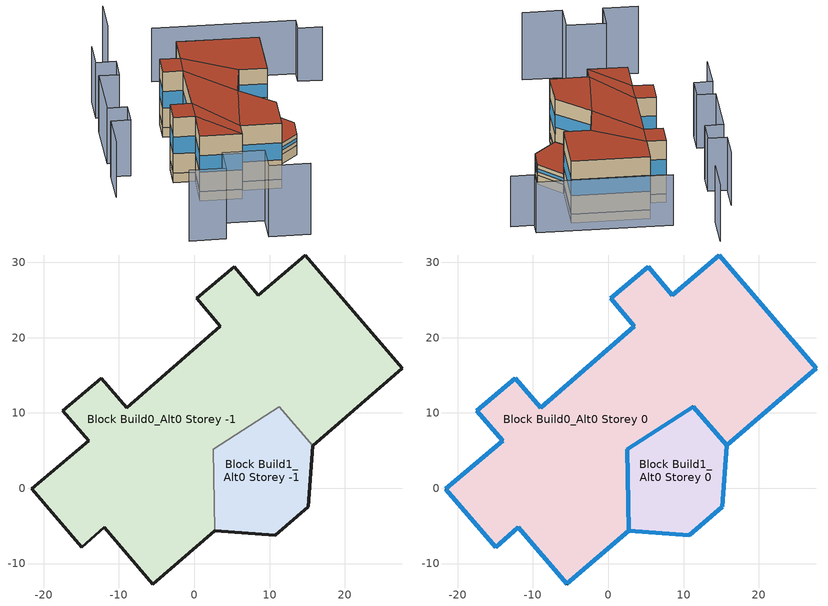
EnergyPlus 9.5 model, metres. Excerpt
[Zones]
Block Build0_Alt0 Storey -1
 floor ground (Project Basement Floor): 14.76,30.98 27.64,15.92 15.73,5.67 11.31,10.82 2.5,5.18 2.72,-5.64 -5.53,-12.72 -11.96,-5.21 -14.97,-7.85 -21.6,-0.1 -14.02,6.32 -17.48,10.3 -12.33,14.62 -8.96,10.68 3.48,21.51 0.31,25.22 5.32,29.43 8.52,25.66 z-2.5
 wall ground (Project Basement Wall): 15.73,5.67 27.64,15.92 14.76,30.98 8.52,25.66 5.32,29.43 0.31,25.22 3.48,21.51 -8.96,10.68 -12.33,14.62 -17.48,10.3 -14.02,6.32 -21.6,-0.1 -14.97,-7.85 -11.96,-5.21 -5.53,-12.72 2.72,-5.64 z-2.5:0
 wall to Block Build1_Alt0 Storey -1 (Project Partition): 2.72,-5.64 2.5,5.18 11.31,10.82 15.73,5.67 z-2.5:0
Block Build1_Alt0 Storey -1
 floor ground (Project Basement Floor): 11.31,10.82 15.73,5.67 15.15,-2.46 10.74,-6.23 2.72,-5.64 2.5,5.18 z-2.5
 wall ground (Project Basement Wall): 2.72,-5.64 10.74,-6.23 15.15,-2.46 15.73,5.67 z-2.5:0
Block Build0_Alt0 Storey 0
 floor to Block Build0_Alt0 Storey -1 (Project Heated1rstFloor): 14.76,30.98 27.64,15.92 15.73,5.67 11.31,10.82 2.5,5.18 2.72,-5.64 -5.53,-12.72 -11.96,-5.21 -14.97,-7.85 -21.6,-0.1 -14.02,6.32 -17.48,10.3 -12.33,14.62 -8.96,10.68 3.48,21.51 0.31,25.22 5.32,29.43 8.52,25.66 z0
 wall outside (Project Wall): 15.73,5.67 27.64,15.92 14.76,30.98 8.52,25.66 5.32,29.43 0.31,25.22 3.48,21.51 -8.96,10.68 -12.33,14.62 -17.48,10.3 -14.02,6.32 -21.6,-0.1 -14.97,-7.85 -11.96,-5.21 -5.53,-12.72 2.72,-5.64 z0:15; 2.72,-5.64 2.5,5.18 11.31,10.82 15.73,5.67 z3:15
 wall to Block Build1_Alt0 Storey 0 (Project Partition): 2.72,-5.64 2.5,5.18 11.31,10.82 15.73,5.67 z0:3
 window (Project External Window): 15.74,5.68 27.63,15.91 / 27.63,15.93 14.76,30.97 / 14.75,30.97 8.52,25.66 / 8.52,25.66 5.33,29.43 / 5.32,29.43 0.31,25.22 / 0.31,25.22 3.48,21.51 / 3.47,21.51 -8.96,10.68 / -8.96,10.68 -12.33,14.62 / -12.33,14.62 -17.47,10.3 / -17.48,10.3 -14.02,6.32 / -14.02,6.32 -21.59,-0.1 / -21.59,-0.1 -14.98,-7.84 / -14.97,-7.84 -11.97,-5.21 / -11.96,-5.21 -5.54,-12.72 / -5.53,-12.72 2.72,-5.65 z5.25:9.75; 2.72,-5.64 2.5,5.18 / 2.51,5.18 11.31,10.82 / 11.32,10.82 15.73,5.67 z7.2:10.8
 roof outside (Project Flat Roof): -14.97,-7.85 -14.02,6.32 -21.6,-0.1 z15; 8.52,25.66 5.32,29.43 0.31,25.22 3.48,21.51 z15; -8.96,10.68 -12.33,14.62 -17.48,10.3 -14.02,6.32 z15; -11.96,-5.21 -8.96,10.68 -14.02,6.32 -14.97,-7.85 z15; 11.31,10.82 8.52,25.66 3.48,21.51 2.5,5.18 z15; 27.64,15.92 14.76,30.98 8.52,25.66 11.31,10.82 15.73,5.67 z15; 2.72,-5.64 2.5,5.18 -11.96,-5.21 -5.53,-12.72 z15; 2.5,5.18 3.48,21.51 -8.96,10.68 -11.96,-5.21 z15
Block Build1_Alt0 Storey 0
 floor to Block Build1_Alt0 Storey -1 (Project Heated1rstFloor): 11.31,10.82 15.73,5.67 15.15,-2.46 10.74,-6.23 2.72,-5.64 2.5,5.18 z0
 wall outside (Project Wall): 2.72,-5.64 10.74,-6.23 15.15,-2.46 15.73,5.67 z0:3
 window (Project External Window): 2.73,-5.64 10.73,-6.23 / 10.74,-6.23 15.14,-2.46 / 15.15,-2.45 15.73,5.67 z1.05:1.95
 roof outside (Project Flat Roof): 15.15,-2.46 15.73,5.67 11.31,10.82 2.5,5.18 2.72,-5.64 10.74,-6.23 z3
shading: -24.72,-33.85 -31.26,-26.27 / -31.26,-26.27 -25.22,-21.03 / -25.22,-21.03 -31.79,-13.36 / -31.79,-13.36 -37.85,-18.56 / -37.85,-18.56 -43.67,-11.8 z0:19; -35.01,14.79 -27.16,21.62 / -27.16,21.62 -23.94,18.06 / -23.94,18.06 -18.91,22.36 / -18.91,22.36 -22.09,25.98 / -22.09,25.98 -9.67,36.69 / -9.67,36.69 -6.47,33.01 / -6.47,33.01 -1.39,37.36 / -1.39,37.36 -4.59,41.06 / -4.59,41.06 1.6,46.34 z0:15; 11.04,48 18.73,54.57 z0:15.9; 18.26,40.25 40.63,14.09 / 40.63,14.09 37.59,11.48 / 37.59,11.48 41.4,7.03 z0:14.3
[Building]
None: North Axis=0; Terrain=Suburbs; Loads Convergence Tolerance Value=0.04; Temperature Convergence Tolerance Value=0.4; Solar Distribution=FullExterior; Maximum Number of Warmup Days=25; Minimum Number of Warmup Days=6
[Site:Location]
WeatherData/USA_CA_San.Francisco.Intl.AP.724940_TMY3.epw: Latitude=37.62; Longitude=-122.4; Time Zone=-8; Elevation=2
[SizingPeriod:DesignDay] Day of Month=21; Humidity Condition Type=Wetbulb; Barometric Pressure=100594; Rain Indicator=No; Snow Indicator=No; Daylight Saving Time Indicator=No; Solar Model Indicator=ASHRAEClearSky
Name | Month | Day Type | Maximum DryBulb Temperature | Daily DryBulb Temperature Range | Wetbulb or DewPoint at Maximum DryBulb | Wind Speed | Wind Direction | Sky Clearness
DENVER_STAPLETON Ann Htg 99.6% Condns DB | 12 | WinterDesignDay | -20 | 0 | -20 | 2.3 | 180 | 0
DENVER_STAPLETON Ann Clg .4% Condns DB=>MWB | 7 | SummerDesignDay | 34.1 | 15.2 | 15.8 | 4 | 120 | 1
[SITE:GROUNDTEMPERATURE:BUILDINGSURFACE]
15, 15, 15, 15, 15, 15, 15, 15, 15, 15, 15, 15
[MATERIAL] Solar Absorptance=0.7; Visible Absorptance=0.7
Name | Roughness | Thickness | Conductivity | Density | Specific Heat | Thermal Absorptance
Basement Floor; Heated1rstFloor Inertia | Rough | 0.1 | 0.9 | 2300 | 1000 | 0.9
Heated1rstFloor Insulation | Rough | 0.15 | 0.035 | 150 | 1000 | 0.9
Roof Insulation | Rough | 0.3 | 0.03 | 150 | 1000 | 0.9
Wall Inertia | Rough | 0.2 | 0.9 | 2300 | 1000 | 0.9
Wall Insulation | Rough | 0.2 | 0.03 | 150 | 1000 | 0.9
HeatedZoneIntMass; NonHeatedZoneIntMass | Rough | 0.1 | 0.3 | 600 | 1400 | 0.9
AirWallMaterial | MediumSmooth | 0.01 | 0.6 | 800 | 1000 | 0.95
[WINDOWMATERIAL:SIMPLEGLAZINGSYSTEM]
Window: UFactor=1.9; Solar Heat Gain Coefficient=0.7; Visible Transmittance=0.8
[CONSTRUCTION]
Project Wall: Wall Inertia, Wall Insulation
Project Basement Wall: Wall Inertia
Project Partition: AirWallMaterial
Project Basement Floor: Basement Floor
Project Flat Roof: Roof Insulation
Project External Window: Window
Project Heated1rstFloor: Heated1rstFloor Inertia, Heated1rstFloor Insulation
HeatedZoneIntMassObj: HeatedZoneIntMass
NonHeatedZoneIntMassObj: NonHeatedZoneIntMass
[ZONE] Type=1; Multiplier=1; Ceiling Height=autocalculate; Volume=autocalculate; Floor Area=autocalculate; Part of Total Floor Area=Yes
Block Build0_Alt0 Storey -1; Block Build0_Alt0 Storey 0; Block Build1_Alt0 Storey -1; Block Build1_Alt0 Storey 0
[INTERNALMASS]
Name | Construction | Zone or ZoneList | Surface Area
Block Build0_Alt0 Storey -1IntMass | NonHeatedZoneIntMassObj | Block Build0_Alt0 Storey -1 | 1751
Block Build1_Alt0 Storey -1IntMass | NonHeatedZoneIntMassObj | Block Build1_Alt0 Storey -1 | 346
Block Build0_Alt0 Storey 0IntMass | HeatedZoneIntMassObj | Block Build0_Alt0 Storey 0 | 8753
Block Build1_Alt0 Storey 0IntMass | HeatedZoneIntMassObj | Block Build1_Alt0 Storey 0 | 346
[ELECTRICEQUIPMENT] Schedule=LoadSchedule; Design Level Calculation Method=Watts/Area; Fraction Latent=0; Fraction Radiant=0; Fraction Lost=0; EndUse Subcategory=General
Name | Zone or ZoneList | Watts per Zone Floor Area
Block Build0_Alt0 Storey 0Load | Block Build0_Alt0 Storey 0 | 0.05
Block Build1_Alt0 Storey 0Load | Block Build1_Alt0 Storey 0 | 0.01
[ZONEINFILTRATION:DESIGNFLOWRATE] Schedule=AlwaysON; Design Flow Rate Calculation Method=AirChanges/Hour; Air Changes per Hour=1; Constant Term Coefficient=1; Temperature Term Coefficient=0; Velocity Term Coefficient=0; Velocity Squared Term Coefficient=0
Name | Zone or ZoneList
Block Build0_Alt0 Storey -1Leak | Block Build0_Alt0 Storey -1
Block Build1_Alt0 Storey -1Leak | Block Build1_Alt0 Storey -1
[ZONEINFILTRATION:FLOWCOEFFICIENT] Schedule=AlwaysON; Stack Coefficient=0.107; Pressure Exponent=0.667; Wind Coefficient=0.167; Shelter Factor=0.61
Name | Zone | Flow Coefficient
Block Build0_Alt0 Storey 0Leak | Block Build0_Alt0 Storey 0 | 0.242248
Block Build1_Alt0 Storey 0Leak | Block Build1_Alt0 Storey 0 | 0.0175661
[ZONEVENTILATION:DESIGNFLOWRATE] Schedule=AlwaysON; Design Flow Rate Calculation Method=AirChanges/Hour; Air Changes per Hour=4; Ventilation Type=Natural; Fan Pressure Rise=0; Fan Total Efficiency=1; Constant Term Coefficient=1; Temperature Term Coefficient=0; Velocity Term Coefficient=0; Velocity Squared Term Coefficient=0; Minimum Indoor Temperature=26; Maximum Indoor Temperature=100; Delta Temperature=1; Minimum Outdoor Temperature=-100; Maximum Outdoor Temperature=100; Maximum Wind Speed=40
Name | Zone or ZoneList
Block Build0_Alt0 Storey 0FreeCool | Block Build0_Alt0 Storey 0
Block Build1_Alt0 Storey 0FreeCool | Block Build1_Alt0 Storey 0
[HVACTEMPLATE:THERMOSTAT]
ResidZone: Constant Heating Setpoint=21; Constant Cooling Setpoint=50
[HVACTEMPLATE:ZONE:IDEALLOADSAIRSYSTEM] Template Thermostat=ResidZone; Maximum Heating Supply Air Temperature=50; Minimum Cooling Supply Air Temperature=13; Maximum Heating Supply Air Humidity Ratio=0.0156; Minimum Cooling Supply Air Humidity Ratio=0.0077; Heating Limit=NoLimit; Cooling Limit=NoLimit; Dehumidification Control Type=ConstantSensibleHeatRatio; Cooling Sensible Heat Ratio=0.7; Dehumidification Setpoint=60; Humidification Control Type=None; Humidification Setpoint=30; Outdoor Air Method=Flow/Area; Outdoor Air Flow Rate per Person=0.007; Outdoor Air Flow Rate per Zone=0; Demand Controlled Ventilation Type=None; Outdoor Air Economizer Type=NoEconomizer; Heat Recovery Type=Sensible; Sensible Heat Recovery Effectiveness=0.65; Latent Heat Recovery Effectiveness=0
Name | Maximum Sensible Heating Capacity | Outdoor Air Flow Rate per Zone Floor Area
Block Build0_Alt0 Storey 0 | 109418 | 0.00175
Block Build1_Alt0 Storey 0 | 4318.75 | 0.00035
[ENERGYMANAGEMENTSYSTEM:SENSOR]
Name | OutputVariable or OutputMeter Index Key | OutputVariable or OutputMeter
T0 | Block Build0_Alt0 Storey 0 | Zone Mean Air Temperature
T1 | Block Build1_Alt0 Storey 0 | Zone Mean Air Temperature
Pow0 | Block Build0_Alt0 Storey 0 IDEAL LOADS AIR SYSTEM | Zone Ideal Loads Supply Air Total Heating Rate
Pow1 | Block Build1_Alt0 Storey 0 IDEAL LOADS AIR SYSTEM | Zone Ideal Loads Supply Air Total Heating Rate
DHWPow | DHW | Water Use Equipment Heating Rate
[ENERGYMANAGEMENTSYSTEM:PROGRAMCALLINGMANAGER]
Average Building Temperature: EndOfZoneTimestepBeforeZoneReporting; AverageZoneTemps
Compute Total Building Heat Pow: EndOfZoneTimestepBeforeZoneReporting; TotZonePow
Compute Total DHW Heat Pow: EndOfZoneTimestepBeforeZoneReporting; prgmDHWPow
[ENERGYMANAGEMENTSYSTEM:PROGRAM]
AverageZoneTemps: SET SumNumerator = T0*Vol0+T1*Vol1; SET SumDenominator  = Vol0+Vol1; SET AverageBuildingTemp  = SumNumerator / SumDenominator
TotZonePow: SET TotBuildPow = Pow0+Pow1
prgmDHWPow: SET TotDHWPow = DHWPow
[ENERGYMANAGEMENTSYSTEM:GLOBALVARIABLE]
AverageBuildingTemp
TotBuildPow
TotDHWPow
[ENERGYMANAGEMENTSYSTEM:OUTPUTVARIABLE] Type of Data in Variable=Averaged; Update Frequency=ZoneTimeStep
Name | EMS Variable
Mean Heated Zones Air Temperature | AverageBuildingTemp
Total Building Heating Power | TotBuildPow
Total DHW Heating Power | TotDHWPow
[ENERGYMANAGEMENTSYSTEM:INTERNALVARIABLE] Internal Data Type=Zone Air Volume
Name | Internal Data Index Key
Vol0 | Block Build0_Alt0 Storey 0
Vol1 | Block Build1_Alt0 Storey 0
[WATERUSE:EQUIPMENT]
DHW: EndUse Subcategory=General; Peak Flow Rate=1.15942e-08; Flow Rate Fraction Schedule=WaterTaps; Target Temperature Schedule=TargetWaterTemp; Hot Water Supply Temperature Schedule=HotWaterTemp; Cold Water Supply Temperature Schedule=ColdWaterTemp
[SCHEDULE:COMPACT]
AlwaysON: Through: 12/31, For: AllDays, Until: 24:00, 1
HotWaterTemp: Through: 12/31, For: AllDays, Until: 24:00, 55
TargetWaterTemp: Through: 12/31, For: AllDays, Until: 24:00, 37
[SCHEDULE:FILE] Column Number=1; Rows to Skip at Top=0; Number of Hours of Data=8760; Column Separator=Comma; Interpolate to Timestep=No
Name | File
LoadSchedule | /Users/alizad/PycharmProjects/mubes-ubem/examples/ForTest/InputFiles/Building27_winter.txt
Watertaps | /Users/alizad/PycharmProjects/mubes-ubem/examples/ForTest/InputFiles/domestic_hot_water_40_apartments.txt
ColdWaterTemp | /Users/alizad/PycharmProjects/mubes-ubem/examples/ForTest/InputFiles/cold_water_temperature_stockholm.txt
